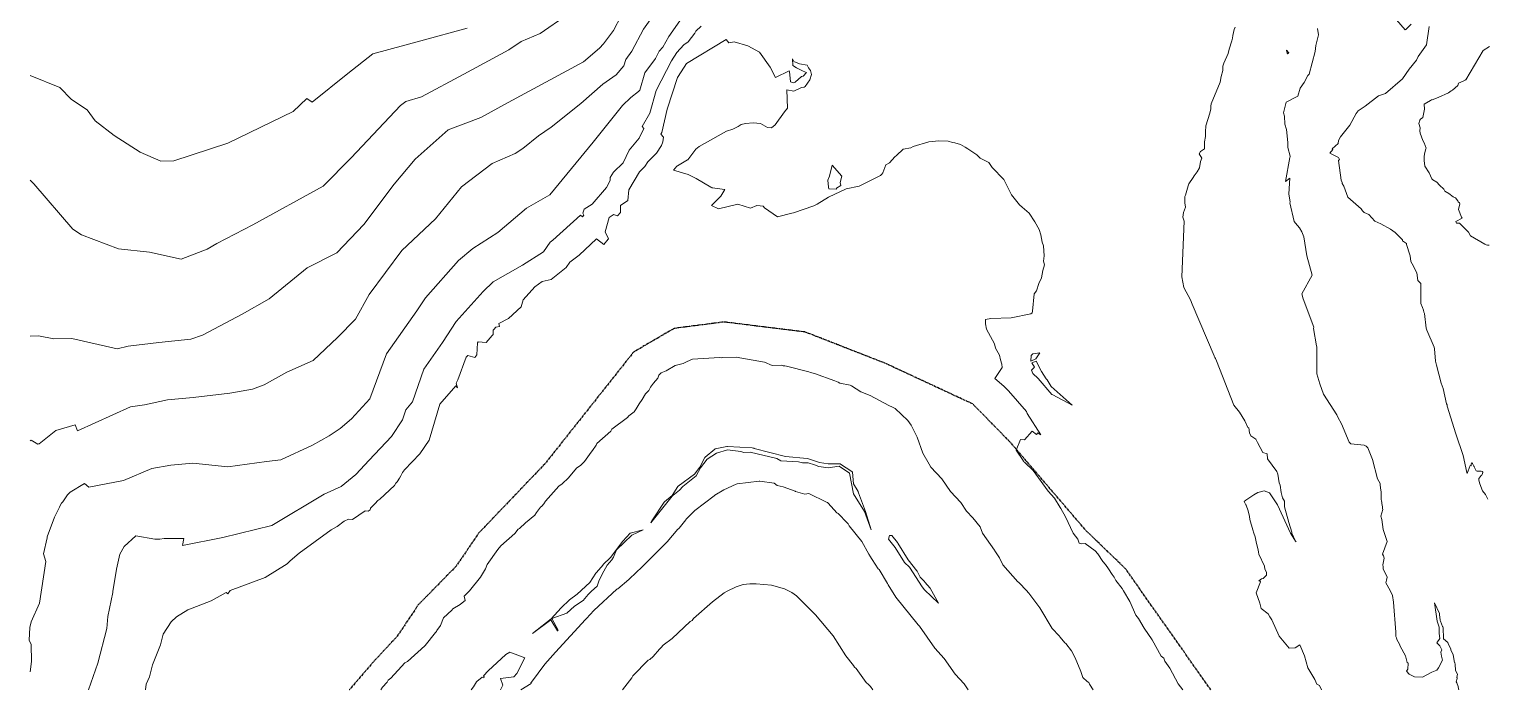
# Model space of a CAD drawing. Header units: metres. Extents: x 808604 to 810125, y 9157736 to 9158882.
# Drawn here: x 808605.8 to 809050.3, y 9157742.5 to 9157944.1 of the extents above; entities that cross this region are included whole.
import ezdxf

# ---------------------------------------------------------------- set-up
doc = ezdxf.new("R2010")
doc.units = ezdxf.units.M
doc.linetypes.add('ACAD_ISO08W100', pattern=[36, 24, -3, 6, -3])
doc.linetypes.add('PHANTOM2', pattern=[1.25, 0.625, -0.125, 0.125, -0.125, 0.125, -0.125])
doc.layers.add('AA L BOT', color=148, linetype='ACAD_ISO08W100')
doc.layers.add('C-TOPO-MAJR', color=9, linetype='Continuous')

msp = doc.modelspace()

# ---------------------------------------------------------------- linework, layer by layer
at = {"layer": 'AA L BOT', "color": 11, "linetype": 'PHANTOM2', "flags": 128}
msp.add_lwpolyline([(808965.92, 9157742.54), (808939.93, 9157779.47), (808927.82, 9157791.17), (808904.71, 9157818.16), (808893.41, 9157829.72), (808866.84, 9157842.09), (808842.32, 9157851.69), (808817.56, 9157854.75), (808802.36, 9157852.79), (808789.98, 9157845.57), (808763, 9157811.51), (808742.78, 9157790.32), (808735.94, 9157780.28), (808724.4, 9157768.47), (808717.86, 9157758.74), (808710.35, 9157750.68), (808703.34, 9157742.54)], dxfattribs=at)
at = {"layer": 'C-TOPO-MAJR', "color": 9, "linetype": 'Continuous', "lineweight": 5}
for points, elevation in [([(808798.14, 9157951.23), (808793.05, 9157944.09), (808789.5, 9157937.36), (808787.64, 9157934.84), (808787.08, 9157932.86), (808784.67, 9157930.18), (808780.61, 9157927.26), (808773.97, 9157921.42), (808764.86, 9157914.17), (808761.08, 9157911.59), (808756.3, 9157907.71), (808753.96, 9157906.18), (808746.94, 9157903.14), (808737.57, 9157896.01), (808729.66, 9157886.19), (808719.42, 9157876.54), (808709.43, 9157863.11), (808705.29, 9157855.6), (808699.76, 9157850), (808692.38, 9157843.04), (808684.39, 9157839.41), (808677.39, 9157835.58), (808673.84, 9157834.24), (808666.95, 9157833.02), (808655.79, 9157831.77), (808647.95, 9157831), (808640.99, 9157829.49), (808636.74, 9157828.92), (808620.58, 9157821.6), (808619.86, 9157823.4), (808613.91, 9157821.63), (808608.83, 9157817.58), (808608.64, 9157817.58), (808608.43, 9157817.47), (808606.44, 9157818.7), (808606.12, 9157818.47)], 2860), ([(808804.83, 9157947.61), (808800.7, 9157941.87), (808798.97, 9157938.63), (808797.82, 9157937.4), (808796.64, 9157935.17), (808793.39, 9157930.76), (808791.9, 9157925.47), (808791.49, 9157925.02), (808789.16, 9157923.27), (808786.67, 9157920.77), (808777.67, 9157909.65), (808764.44, 9157893.57), (808757.34, 9157889.5), (808748.69, 9157882.02), (808741, 9157877.18), (808736.63, 9157873.49), (808726.62, 9157862.14), (808723.92, 9157858.16), (808714.7, 9157845.08), (808709.65, 9157831.27), (808704.02, 9157825.2), (808700.6, 9157822.29), (808697.27, 9157820.07), (808692.2, 9157817.18), (808682.47, 9157812.75), (808678.11, 9157812.19), (808666.36, 9157810.61), (808655.65, 9157811.65), (808648.96, 9157811.12), (808643.17, 9157810.02), (808634.57, 9157806.45), (808624.03, 9157804.41), (808622.67, 9157805.51), (808618.34, 9157802.83), (808617.49, 9157802.04), (808616.5, 9157800.48), (808616.04, 9157799.89), (808615.63, 9157799.49), (808615.28, 9157798.81), (808615.07, 9157798.29), (808613.5, 9157795.25), (808611.36, 9157789.18), (808611.36, 9157788.88), (808610.21, 9157784.05), (808610.91, 9157781.68), (808608.94, 9157769), (808606.45, 9157763.27), (808606.05, 9157761.59), (808605.83, 9157757.66), (808606.47, 9157756.42), (808606.52, 9157751.19), (808606.12, 9157748.09)], 2870), ([(808769.79, 9157948.44), (808761.58, 9157942.8), (808755.77, 9157940.28), (808752.04, 9157937.81), (808738.32, 9157930.4), (808725.36, 9157923.46), (808720.6, 9157922.01), (808719.01, 9157920.77), (808703.93, 9157904.85), (808695.45, 9157896.24), (808673.97, 9157884.43), (808663.05, 9157878.67), (808660.09, 9157876.99), (808652.19, 9157873.96), (808642.54, 9157876.05), (808633, 9157877.06), (808621.73, 9157881.37), (808619.15, 9157883.1), (808607.27, 9157896.95), (808606.12, 9157898.03)], 2840), ([(808786.26, 9157948.17), (808783.91, 9157943.64), (808780.87, 9157939.65), (808779.67, 9157938.31), (808774.72, 9157934.08), (808751.76, 9157921.76), (808743.47, 9157917.11), (808733.54, 9157913.38), (808723.46, 9157904.4), (808717.04, 9157896.75), (808707.77, 9157884.52), (808699.53, 9157875.89), (808690.49, 9157871.24), (808678.99, 9157861.83), (808670.71, 9157857.13), (808658.61, 9157850.76), (808655.06, 9157849.51), (808645.36, 9157848.49), (808635.99, 9157847.38), (808632.64, 9157846.62), (808618.8, 9157849.69), (808613.38, 9157849.6), (808608.71, 9157850.49), (808606.12, 9157850.46)], 2850), ([(809026.94, 9157945.58), (809025.36, 9157943.94), (809025.11, 9157943.86), (809022.5, 9157946.89)], 2860), ([(808606.12, 9157929.98), (808615.15, 9157926.32), (808618.73, 9157922.64), (808623.54, 9157919.44), (808625.98, 9157916.15), (808631.74, 9157911.64), (808639.65, 9157906.59), (808645.9, 9157903.83), (808649.88, 9157903.96), (808666.4, 9157909.32), (808686.29, 9157918.96), (808690.43, 9157922.92), (808692.07, 9157921.8), (808702.9, 9157930.6), (808710.51, 9157936.6), (808725.14, 9157940.51), (808739.33, 9157944.41)], 2830), ([(808810.62, 9157945.01), (808808.93, 9157943.46), (808808.65, 9157942.85), (808806.65, 9157940.24), (808805.29, 9157939.26), (808803.16, 9157936.99), (808801.55, 9157934.45), (808796.89, 9157925.4), (808794.93, 9157918.46), (808792.59, 9157914.43), (808793.13, 9157913.82), (808791.66, 9157910.82), (808788.64, 9157907.22), (808786.85, 9157903.32), (808783.85, 9157900.45), (808782.92, 9157898.87), (808782.85, 9157897.95), (808781.78, 9157895.82), (808777.37, 9157890.73), (808774.91, 9157889.2), (808774.58, 9157887.95), (808774.87, 9157887.31), (808774.47, 9157886.85), (808773.8, 9157887.33), (808765.38, 9157879.73), (808764.56, 9157879.12), (808762.56, 9157876.15), (808756.15, 9157872.12), (808747.25, 9157867.02), (808744.13, 9157864.09), (808735.93, 9157854.86), (808731.82, 9157848.53), (808726.05, 9157840.36), (808722.64, 9157830.43), (808720.57, 9157828.01), (808719.64, 9157824.88), (808716.22, 9157819.87), (808709.39, 9157812.57), (808705.39, 9157808.22), (808700.94, 9157804.61), (808695.74, 9157802.27), (808679.77, 9157792.67), (808664.89, 9157789.01), (808652.52, 9157786.55), (808653, 9157788.67), (808646.99, 9157788.7), (808645.61, 9157788.52), (808644.09, 9157788.52), (808638.35, 9157789.49), (808634.82, 9157786.28), (808633.42, 9157783.95), (808632.45, 9157779.39), (808631.35, 9157772.51), (808631.27, 9157772.29), (808629.79, 9157764.87), (808629.53, 9157761.21), (808626.72, 9157750.7), (808623.94, 9157742.54)], 2880), ([(808999.68, 9157742.54), (808999.06, 9157743.87), (808998.22, 9157744.28), (808997.65, 9157745.66), (808995.5, 9157749.27), (808994.44, 9157752.95), (808993.08, 9157756.3), (808991.59, 9157755.36), (808989.75, 9157755.24), (808986.71, 9157758.97), (808984.53, 9157763.94), (808983.88, 9157764.78), (808983.41, 9157765.75), (808981.21, 9157767.35), (808980.85, 9157769.02), (808979.7, 9157772.19), (808981.05, 9157775.46), (808980.81, 9157775.82), (808980.89, 9157775.86), (808980.52, 9157775.78), (808981.35, 9157776.39), (808981.86, 9157776.53), (808982.83, 9157777.51), (808982.83, 9157778.42), (808982.35, 9157779.38), (808982.29, 9157780.25), (808980.51, 9157783.89), (808980.48, 9157784.55), (808980.37, 9157785.3), (808979.84, 9157787.2), (808979.45, 9157789.25), (808978.98, 9157790.38), (808978.75, 9157791.4), (808977.84, 9157794.49), (808977.72, 9157795.45), (808977.26, 9157797.15), (808976.65, 9157798.84), (808976.56, 9157798.96), (808976.03, 9157800.04), (808976.56, 9157800.41), (808976.87, 9157800.59), (808978.97, 9157802.06), (808980.22, 9157802.77), (808982.21, 9157803.29), (808983.8, 9157802.67), (808986.21, 9157799.01), (808990.16, 9157790.33), (808991.72, 9157787.85), (808991.92, 9157787.65), (808991.76, 9157787.88), (808990.58, 9157790.35), (808990.55, 9157790.64), (808989.64, 9157793.59), (808988.39, 9157798.4), (808988.33, 9157800.06), (808987.75, 9157801.14), (808987.36, 9157802.7), (808987.05, 9157804.99), (808986.7, 9157805.71), (808986.37, 9157808.31), (808986, 9157809.2), (808983.16, 9157813), (808983.03, 9157814.49), (808981.8, 9157814.95), (808980.13, 9157817.95), (808979.66, 9157819), (808978.06, 9157820.02), (808977.69, 9157820.99), (808977.46, 9157822.43), (808977.21, 9157822.6), (808976.24, 9157824.58), (808974.66, 9157827.29), (808972.96, 9157829.34), (808967.6, 9157842.94), (808967.31, 9157843.64), (808967.13, 9157843.94), (808967.06, 9157844.18), (808966.96, 9157844.38), (808966.9, 9157844.47), (808960.18, 9157860.24), (808959.69, 9157861.54), (808957.69, 9157865.26), (808957.1, 9157868.54), (808957.81, 9157885.56), (808957.42, 9157886.69), (808957.58, 9157888.14), (808958.18, 9157889.82), (808958.03, 9157891.1), (808958.04, 9157893.05), (808958.09, 9157893.29), (808958.2, 9157893.47), (808958.98, 9157896.31), (808959.22, 9157896.87), (808960.55, 9157898.8), (808960.79, 9157899.34), (808961.76, 9157900.53), (808962.42, 9157901.74), (808962.76, 9157903.68), (808963.2, 9157904.73), (808962.36, 9157906.03), (808962.72, 9157906.81), (808964, 9157907.57), (808963.95, 9157909.67), (808964.31, 9157911.38), (808964.27, 9157912.73), (808964.36, 9157914.61), (808965.63, 9157918.43), (808965.9, 9157919.76), (808965.91, 9157920.6), (808965.99, 9157921.35), (808968.75, 9157927.9), (808969.04, 9157929.66), (808969.6, 9157931.47), (808969.53, 9157932.75), (808969.85, 9157933.75), (808971.24, 9157936.61), (808971.53, 9157937.97), (808972.35, 9157940.52), (808972.53, 9157941.35), (808972.61, 9157942.15), (808973.03, 9157943.97), (808973.37, 9157944.71)], 2880), ([(809041.47, 9157742.54), (809041.43, 9157742.86), (809041.27, 9157743.56), (809040.85, 9157744.71), (809040.69, 9157744.97), (809040.94, 9157745.96), (809040.96, 9157746.18), (809040.9, 9157746.31), (809041.06, 9157747.36), (809040.47, 9157748.41), (809040.52, 9157748.51), (809040.41, 9157750.26), (809040.24, 9157750.84), (809040.21, 9157750.9), (809039.78, 9157753.26), (809039.09, 9157754.79), (809039.02, 9157754.98), (809038.2, 9157756.7), (809038.16, 9157756.95), (809036.83, 9157758.12), (809036.76, 9157761.54), (809036.65, 9157761.76), (809036.52, 9157761.9), (809035.91, 9157763.53), (809035.84, 9157763.65), (809035.82, 9157763.76), (809035.63, 9157765.53), (809035.63, 9157765.56), (809035.59, 9157765.68), (809035.6, 9157765.82), (809034.02, 9157769.04), (809034.87, 9157763.52), (809035.47, 9157761.65), (809035.49, 9157759.74), (809035.71, 9157758.17), (809034.74, 9157756.93), (809035.68, 9157755.99), (809036.32, 9157754.77), (809035.98, 9157754.01), (809036.19, 9157752.82), (809036.49, 9157751.61), (809035.3, 9157749.23), (809034.78, 9157748.58), (809033.24, 9157747.97), (809030.38, 9157746.42), (809027.99, 9157746.49), (809026.34, 9157747.37), (809025.5, 9157748.28), (809025.99, 9157748.83), (809026.02, 9157750.65), (809025.77, 9157750.85), (809025.24, 9157752.93), (809023.65, 9157755.86), (809023.45, 9157756.48), (809022.58, 9157757.9), (809022.46, 9157758.43), (809022.28, 9157758.8), (809022.3, 9157760.17), (809021.56, 9157769.34), (809021.23, 9157771.31), (809020.58, 9157772.87), (809019.29, 9157775.14), (809019.4, 9157776.02), (809019.6, 9157776.89), (809018.38, 9157779.42), (809018.4, 9157780.09), (809018.28, 9157780.71), (809018.69, 9157782.7), (809018.52, 9157783.38), (809018.18, 9157783.97), (809019.61, 9157787.82), (809018.38, 9157791.5), (809017.99, 9157794.51), (809017.74, 9157795.49), (809018.3, 9157797.54), (809018.26, 9157797.89), (809018.27, 9157798.22), (809018.23, 9157798.52), (809018.17, 9157798.79), (809017.9, 9157800.31), (809017.84, 9157800.52), (809017.82, 9157803.05), (809017.69, 9157803.35), (809017.56, 9157805.06), (809017.49, 9157805.53), (809016.73, 9157806.89), (809015.21, 9157812.86), (809013.73, 9157816.37), (809013.25, 9157816.93), (809012.64, 9157817.2), (809008.62, 9157817.55), (809008.04, 9157818.13), (809005.74, 9157823.7), (809004.65, 9157825.72), (809004.35, 9157826.4), (809000.29, 9157832.71), (808999.09, 9157835.85), (808998.25, 9157838.98), (808998.2, 9157847.21), (808998.12, 9157847.44), (808997.2, 9157852.73), (808997.31, 9157853.23), (808994.09, 9157861.86), (808993.65, 9157863.37), (808996.78, 9157869.05), (808995.18, 9157874.89), (808994.24, 9157880.77), (808993.67, 9157882.31), (808992.91, 9157883.43), (808991.69, 9157884.87), (808991.27, 9157885.45), (808989.98, 9157891.08), (808990.12, 9157891.31), (808989.69, 9157893.81), (808990, 9157898.59), (808988.67, 9157897.63), (808990.01, 9157904.97), (808990.07, 9157905.13), (808990.06, 9157905.31), (808989.39, 9157908.03), (808989.4, 9157909.47), (808989.01, 9157913.46), (808988.49, 9157915.11), (808988.32, 9157917.58), (808988.03, 9157918.55), (808988.87, 9157921.86), (808992.23, 9157923.55), (808992.39, 9157923.6), (808993.13, 9157926.04), (808994.35, 9157927.77), (808995.5, 9157929.93), (808995.83, 9157930.4), (808997.7, 9157937.26), (808997.89, 9157939.09), (808998.71, 9157942.31), (808998.42, 9157944.25)], 2870), ([(809050.36, 9157800.72), (809049.65, 9157802.14), (809048.7, 9157803.24), (809047.89, 9157805.41), (809047.58, 9157806.48), (809047.57, 9157807.01), (809047.61, 9157807.02), (809047.65, 9157807.11), (809047.74, 9157807.24), (809047.9, 9157807.4), (809048.44, 9157808.04), (809048.46, 9157808.06), (809048.49, 9157808.08), (809048.56, 9157808.22), (809048.68, 9157808.43), (809048.82, 9157808.93), (809048.76, 9157809.05), (809048.56, 9157809), (809048.65, 9157809.2), (809048.32, 9157809.27), (809047.88, 9157809.28), (809047.62, 9157809.26), (809047.51, 9157809.29), (809047.05, 9157809.29), (809046.81, 9157809.35), (809046.75, 9157809.36), (809046.19, 9157810.53), (809046.16, 9157810.63), (809046.1, 9157810.76), (809045.63, 9157811.58), (809045.49, 9157811.78), (809045.33, 9157811.71), (809045.26, 9157811.52), (809045.2, 9157811.48), (809045.23, 9157810.86), (809044.94, 9157810.94), (809044.05, 9157808.58), (809043.89, 9157808.85), (809042.76, 9157814.07), (809040.56, 9157820.61), (809037.98, 9157829.12), (809037.9, 9157829.49), (809037.77, 9157829.84), (809036.71, 9157834.42), (809036.09, 9157836.08), (809034.67, 9157841.59), (809034.54, 9157841.95), (809034.34, 9157842.79), (809034.08, 9157846.55), (809033.98, 9157847.07), (809031.69, 9157852.28), (809031.5, 9157852.87), (809031.07, 9157857.31), (809030.83, 9157857.79), (809030.73, 9157858.34), (809030.46, 9157859.18), (809029.95, 9157860.38), (809029.88, 9157860.67), (809029.93, 9157866.5), (809029.02, 9157867.46), (809028.7, 9157869.76), (809027.3, 9157872.54), (809026.9, 9157873.17), (809026.68, 9157874.95), (809026.51, 9157875.28), (809025.56, 9157878.42), (809025.54, 9157878.7), (809024.36, 9157879.52), (809024.37, 9157879.8), (809022.13, 9157882.02), (809020.65, 9157883.08), (809017.73, 9157884.74), (809015.89, 9157885.51), (809014.02, 9157887.56), (809012.64, 9157888.12), (809012.16, 9157888.63), (809011.68, 9157889.25), (809007.63, 9157892.87), (809006.46, 9157896.16), (809005.96, 9157896.99), (809005.95, 9157897.35), (809005.6, 9157898.01), (809004.78, 9157903.97), (809005.15, 9157904.37), (809004.85, 9157904.89), (809002.17, 9157906.21), (809002.16, 9157906.22), (809002.16, 9157906.23), (809002.16, 9157906.23), (809002.18, 9157906.28), (809003.09, 9157907.4), (809002.91, 9157907.56), (809004.72, 9157909.24), (809004.86, 9157910.1), (809005.44, 9157911.23), (809008.23, 9157914.79), (809010.19, 9157918.39), (809010.82, 9157919.2), (809012.93, 9157920.56), (809017.03, 9157923.77), (809019.11, 9157924.45), (809024.36, 9157928.93), (809026.33, 9157931.9), (809028.6, 9157934.64), (809029.13, 9157935.78), (809031.59, 9157939.26), (809032.47, 9157944.85)], 2860), ([(808957.38, 9157742.54), (808955.98, 9157744.43), (808953.44, 9157749.12), (808951.89, 9157751.32), (808951.58, 9157752.2), (808950.78, 9157752.85), (808948, 9157757.83), (808945.6, 9157761.35), (808943.9, 9157764.27), (808943.09, 9157765.36), (808941.24, 9157769.52), (808939.26, 9157772.71), (808938.93, 9157773.44), (808936.97, 9157775.95), (808936.46, 9157776.9), (808935.81, 9157777.71), (808934.77, 9157779.47), (808933.83, 9157780.8), (808933.01, 9157781.68), (808931.51, 9157783.99), (808930.63, 9157784.95), (808927.66, 9157787.2), (808926.43, 9157787.05), (808925.84, 9157787.31), (808925.38, 9157788.48), (808923.97, 9157790.39), (808921.65, 9157795.36), (808920.23, 9157797.84), (808919.97, 9157798.15), (808918.23, 9157801.06), (808916.31, 9157803.17), (808911.74, 9157809.48), (808909.1, 9157811.98), (808908.93, 9157812.11), (808908.85, 9157812.27), (808908.77, 9157812.37), (808908.71, 9157812.47), (808906.55, 9157815.64), (808907.89, 9157818.88), (808909.1, 9157818.8), (808911.44, 9157821.44), (808912.79, 9157820.45), (808913.16, 9157820.94), (808913.72, 9157820.58), (808914.01, 9157820.43), (808914.09, 9157820.35), (808909.96, 9157826.87), (808909.77, 9157827.43), (808904.29, 9157833.79), (808902.86, 9157835.19), (808900.09, 9157837.52), (808902.33, 9157840.84), (808902.19, 9157841.91), (808901.77, 9157843.26), (808901.55, 9157844.65), (808900.34, 9157846.77), (808899.98, 9157848.1), (808897.6, 9157852.54), (808897.22, 9157854.23), (808897.21, 9157855.52), (808898.92, 9157855.83), (808905.11, 9157856.07), (808911.08, 9157857.29), (808911.44, 9157857.58), (808911.56, 9157858.01), (808912.1, 9157863.37), (808912.8, 9157864.27), (808913.46, 9157866.49), (808914.28, 9157868.23), (808914.67, 9157870.48), (808915.21, 9157872.24), (808914.97, 9157873.34), (808915.16, 9157874.95), (808914.89, 9157877.94), (808914.55, 9157879.14), (808914.12, 9157881.33), (808913.58, 9157882.96), (808912.28, 9157885.33), (808910.52, 9157887.97), (808908.46, 9157889.83), (808907.58, 9157890.5), (808905.22, 9157893.59), (808902.82, 9157898.18), (808899.27, 9157901.91), (808898.22, 9157903.36), (808895.67, 9157904.76), (808894.62, 9157905.72), (808891.83, 9157907.53), (808891.05, 9157908.13), (808889.62, 9157908.89), (808887.9, 9157909.4), (808887.17, 9157909.5), (808885.88, 9157909.91), (808882.99, 9157909.98), (808879.98, 9157909.74), (808875.25, 9157908.3), (808874.5, 9157907.84), (808872.11, 9157907.48), (808870.16, 9157905.56), (808869.59, 9157905.1), (808868, 9157903.29), (808866.92, 9157902.65), (808865.94, 9157900.28), (808865.69, 9157899.89), (808865.22, 9157899.48), (808858.71, 9157896.18), (808854.78, 9157895.35), (808849.4, 9157892.88), (808845.94, 9157890.71), (808844.94, 9157890.23), (808838.77, 9157888.06), (808838.24, 9157887.96), (808833.88, 9157886.79), (808829.86, 9157889.54), (808829.54, 9157890.11), (808828.59, 9157890.16), (808827.54, 9157890.32), (808825.63, 9157889.51), (808821.77, 9157890.72), (808815.86, 9157889.25), (808813.76, 9157890.3), (808816.6, 9157893.14), (808817.78, 9157895.21), (808814, 9157895.64), (808813.88, 9157895.75), (808813.5, 9157895.89), (808809.12, 9157898.53), (808806.66, 9157899.76), (808802.19, 9157901.05), (808803.17, 9157902.28), (808803.34, 9157902.43), (808806.47, 9157904.21), (808806.53, 9157904.26), (808808.95, 9157907.5), (808810.04, 9157908.27), (808818.3, 9157913), (808820.21, 9157913.56), (808821.9, 9157914.42), (808822.79, 9157914.97), (808824.14, 9157915.32), (808826.45, 9157915.48), (808828.68, 9157915.32), (808830.83, 9157914.12), (808832.05, 9157913.99), (808833.2, 9157914.9), (808835.96, 9157918.82), (808836.87, 9157919.98), (808836.66, 9157925.54), (808838.84, 9157925.17), (808841.14, 9157926.25), (808841.96, 9157926.37), (808842.32, 9157926.6), (808843.76, 9157928.62), (808844.2, 9157930.22), (808843.96, 9157931.49), (808843.34, 9157932.31), (808842.86, 9157933.11), (808840.54, 9157933.49), (808838.83, 9157934.17), (808838.45, 9157935), (808838.52, 9157933.04), (808839.62, 9157932.33), (808841.71, 9157931.26), (808842.71, 9157930.85), (808841.71, 9157929.7), (808841.19, 9157929.63), (808839.2, 9157927.89), (808838.63, 9157927.71), (808837.84, 9157928.03), (808837.57, 9157931.12), (808837.42, 9157931.41), (808833.21, 9157929.29), (808831.63, 9157932.52), (808828.33, 9157937.08), (808824.8, 9157939.04), (808820.64, 9157940.23), (808819.04, 9157939.9), (808818.23, 9157940.89), (808806.1, 9157933.62), (808803.61, 9157929.69), (808803.44, 9157929.37), (808800.21, 9157919.65), (808798.65, 9157912.58), (808798.33, 9157912.03), (808799.14, 9157911.1), (808798.88, 9157909.76), (808798.51, 9157908.62), (808797.02, 9157906.21), (808794.38, 9157903.62), (808793.42, 9157902.15), (808791.79, 9157900.59), (808788.55, 9157895.06), (808788.3, 9157891.85), (808786.03, 9157890.32), (808786, 9157888.11), (808785.09, 9157887.14), (808783.87, 9157887.55), (808783.82, 9157887.48), (808782.52, 9157886.68), (808781.38, 9157882.29), (808782.35, 9157880.16), (808782.23, 9157880.03), (808780.99, 9157878.44), (808778.66, 9157880.12), (808773.43, 9157875.16), (808770.56, 9157873.03), (808769.43, 9157871.37), (808764.87, 9157867.75), (808762.17, 9157867.16), (808759.9, 9157865.53), (808756.35, 9157861.51), (808755.76, 9157859.41), (808751.93, 9157855.83), (808748.96, 9157854.25), (808749.19, 9157853.43), (808748.08, 9157853.22), (808747.4, 9157852.49), (808747.24, 9157852.29), (808747.21, 9157850.96), (808746.96, 9157850.62), (808745.06, 9157848.53), (808742.65, 9157848.69), (808742.43, 9157848.37), (808742.2, 9157844.72), (808741.66, 9157843.97), (808739.46, 9157844.53), (808738.98, 9157844), (808736.48, 9157837.1), (808735.98, 9157836.12), (808735.96, 9157836.06), (808736.32, 9157834.7), (808735.82, 9157835.26), (808731.01, 9157829.65), (808727.75, 9157818.69), (808724.9, 9157814.51), (808720.25, 9157809.69), (808719.59, 9157808.81), (808719.11, 9157807.78), (808718.64, 9157807.16), (808718.01, 9157805.99), (808717.59, 9157805.56), (808717.13, 9157804.88), (808712.69, 9157800.73), (808712.03, 9157800.27), (808711.22, 9157799.34), (808709.81, 9157798.01), (808709.76, 9157797.48), (808709.15, 9157797.09), (808708.23, 9157797.13), (808704.35, 9157794.55), (808703.11, 9157794.65), (808701.84, 9157793.98), (808699.73, 9157792.37), (808697.87, 9157791.33), (808688.13, 9157784.27), (808685.33, 9157781.87), (808684.46, 9157780.95), (808677.77, 9157776.82), (808667.04, 9157772.87), (808666.37, 9157771.86), (808665.9, 9157772.26), (808661.27, 9157769.72), (808654.21, 9157766.96), (808650.72, 9157764.77), (808649.13, 9157763.3), (808646.65, 9157759.5), (808645.89, 9157756.24), (808643.41, 9157750.14), (808642.46, 9157746.48), (808641.51, 9157744.27), (808641.29, 9157742.54)], 2890), ([(809050.78, 9157878.15), (809050.26, 9157878.19), (809049.83, 9157878.29), (809049.36, 9157878.5), (809045.04, 9157881.09), (809044.42, 9157882.12), (809041.71, 9157884.87), (809040.78, 9157884.92), (809040.56, 9157885.43), (809042.54, 9157886.43), (809042.32, 9157886.75), (809041.38, 9157889.08), (809041.82, 9157890.76), (809041.71, 9157891.07), (809041.27, 9157891.42), (809041.17, 9157891.74), (809040.47, 9157892.63), (809039.74, 9157892.98), (809038.48, 9157893.96), (809037.26, 9157894.67), (809036.88, 9157895.29), (809035.55, 9157896.5), (809034.75, 9157897.42), (809033.58, 9157898.13), (809033.36, 9157898.29), (809033.21, 9157898.47), (809032.46, 9157900.27), (809031.11, 9157902.28), (809030.93, 9157904.03), (809030.94, 9157905.33), (809031.12, 9157906.43), (809031.42, 9157907.56), (809031.51, 9157907.81), (809030.95, 9157909.42), (809030.51, 9157910.1), (809029.71, 9157912.32), (809029.64, 9157913.04), (809029.7, 9157913.99), (809029.33, 9157915.27), (809029.58, 9157916.35), (809029.81, 9157916.67), (809030.51, 9157917.18), (809031.03, 9157919.7), (809030.97, 9157921.21), (809032.87, 9157922.3), (809033.17, 9157922.52), (809033.36, 9157922.52), (809035.19, 9157923.24), (809038.33, 9157924.68), (809039.14, 9157925.25), (809039.51, 9157925.47), (809041.15, 9157926.94), (809041.38, 9157927.66), (809043.02, 9157928.32), (809043.38, 9157928.55), (809043.42, 9157928.58), (809043.48, 9157928.58), (809043.52, 9157928.63), (809043.57, 9157928.66), (809048.88, 9157937.61), (809050.81, 9157938.8)], 2850), ([(808930.06, 9157742.54), (808928.97, 9157744.31), (808928.75, 9157744.78), (808928.25, 9157745.07), (808926.91, 9157746.35), (808926.3, 9157748.19), (808924.59, 9157752.33), (808923.43, 9157754.47), (808921.77, 9157756.64), (808921.42, 9157756.89), (808919.97, 9157758.6), (808919.68, 9157759.05), (808917.56, 9157761.26), (808913.83, 9157767.57), (808910.42, 9157772.07), (808910.17, 9157772.33), (808909.99, 9157772.65), (808907.3, 9157775.4), (808907.15, 9157775.53), (808902.48, 9157780.66), (808901.54, 9157782.77), (808900.09, 9157784.91), (808900.01, 9157785.13), (808896.36, 9157790.29), (808895.58, 9157792.23), (808893.4, 9157795.05), (808891.47, 9157797.08), (808889.72, 9157799.73), (808886.55, 9157803.09), (808883.89, 9157806.92), (808880.63, 9157810.51), (808880.04, 9157811.36), (808878.13, 9157814.77), (808876.45, 9157819.67), (808874.62, 9157823.28), (808873.63, 9157824.71), (808869.75, 9157828.37), (808868.87, 9157828.8), (808867.8, 9157829.24), (808862.09, 9157832.32), (808859.27, 9157833.46), (808856.43, 9157835.32), (808855.99, 9157835.49), (808852.81, 9157836.1), (808852.34, 9157836.36), (808851.33, 9157836.83), (808845.14, 9157839.03), (808843.87, 9157839.36), (808843.41, 9157839.56), (808836.63, 9157841.33), (808836.13, 9157841.4), (808835.55, 9157841.42), (808834.97, 9157841.54), (808832.26, 9157841.46), (808829.94, 9157842.46), (808821.3, 9157844), (808817.11, 9157843.97), (808816.87, 9157843.87), (808816.18, 9157843.89), (808807.92, 9157843.37), (808806.36, 9157842.75), (808805.07, 9157842.12), (808802.71, 9157841.46), (808799.91, 9157839.91), (808798.4, 9157839.21), (808797.73, 9157838.57), (808797.38, 9157837.67), (808796.05, 9157836.1), (808795.16, 9157834.85), (808794.65, 9157833.81), (808793.61, 9157832.87), (808792.6, 9157831.08), (808791.69, 9157829.78), (808790.84, 9157828.26), (808790.17, 9157827.39), (808788.52, 9157826.1), (808788.12, 9157825.65), (808783.4, 9157822.06), (808783.1, 9157821.45), (808778.8, 9157817.69), (808778.6, 9157817.19), (808777.45, 9157815.59), (808777.1, 9157815.02), (808775.01, 9157812.21), (808773.89, 9157811.08), (808772.57, 9157810.13), (808770.15, 9157807.27), (808768.21, 9157805.4), (808767.21, 9157804.69), (808763.19, 9157800.14), (808762.63, 9157799.24), (808762.05, 9157798.59), (808761.62, 9157798.3), (808760.39, 9157796.62), (808759.93, 9157795.86), (808757.1, 9157793.54), (808755.26, 9157791.73), (808754.79, 9157791.52), (808753.81, 9157790.24), (808749.57, 9157786.44), (808748.66, 9157785.4), (808745.44, 9157780.82), (808744.85, 9157779.5), (808743.34, 9157776.9), (808739.98, 9157772.71), (808738.35, 9157771.12), (808738.69, 9157769.82), (808737.25, 9157768.73), (808737.19, 9157768.56), (808734.91, 9157767.21), (808734.59, 9157766.84), (808732.05, 9157764.48), (808731.12, 9157762.17), (808730.03, 9157760.68), (808729.93, 9157760.38), (808729.6, 9157760.05), (808726.5, 9157756.09), (808726.42, 9157755.95), (808721.13, 9157751.17), (808720.27, 9157750.74), (808718.28, 9157748.5), (808717.02, 9157747.27), (808716.04, 9157746.14), (808715.22, 9157745.48), (808714.87, 9157744.89), (808713.51, 9157743.35), (808712.98, 9157742.54)], 2900), ([(808892.01, 9157742.54), (808890.9, 9157744.1), (808890.75, 9157744.35), (808888.05, 9157747.38), (808884.68, 9157752.1), (808881.84, 9157755.24), (808877.16, 9157761.94), (808876.76, 9157762.36), (808869.95, 9157770.85), (808867.63, 9157774.62), (808867.37, 9157774.95), (808864.8, 9157779.21), (808864.52, 9157779.51), (808862.76, 9157782.34), (808861.98, 9157783.38), (808861.88, 9157783.61), (808861.68, 9157783.9), (808859.59, 9157787.81), (808855.73, 9157792.57), (808855.36, 9157793.2), (808855.11, 9157793.5), (808852.36, 9157796.29), (808851.99, 9157796.59), (808849.33, 9157799.47), (808849.07, 9157799.66), (808848.78, 9157799.78), (808843.45, 9157802.41), (808842.22, 9157802.24), (808839.36, 9157803.01), (808839.25, 9157803.13), (808835.64, 9157804.48), (808833.74, 9157804.88), (808832.84, 9157805.56), (808828.45, 9157806.23), (808828.25, 9157806.22), (808821.62, 9157805.36), (808821.3, 9157805.29), (808817.47, 9157803.59), (808814.76, 9157801.97), (808814.53, 9157801.74), (808808.68, 9157797.22), (808805.99, 9157794.62), (808805.89, 9157794.4), (808803.9, 9157791.87), (808803.71, 9157791.67), (808803.49, 9157791.51), (808800.25, 9157787.7), (808800.11, 9157787.57), (808792.59, 9157780.08), (808788.75, 9157776.46), (808788.53, 9157776.22), (808785.17, 9157773.33), (808784.88, 9157773.23), (808777.87, 9157766.72), (808775.63, 9157764.32), (808775.5, 9157764.13), (808775.4, 9157763.96), (808766.18, 9157754.05), (808762.93, 9157750.37), (808758.87, 9157744.92), (808758.8, 9157744.78), (808758.7, 9157744.66), (808758.77, 9157744.49), (808755.67, 9157742.54)], 2910), ([(808862.92, 9157742.54), (808862.16, 9157743.57), (808861.6, 9157744.18), (808860.91, 9157744.81), (808857.85, 9157749.02), (808857.34, 9157749.42), (808857.04, 9157749.97), (808854.72, 9157752.93), (808850.81, 9157759.02), (808845.4, 9157765.47), (808839.68, 9157771.19), (808838.25, 9157772.24), (808836, 9157773.38), (808831.99, 9157774.51), (808827.4, 9157774.9), (808825.41, 9157774.92), (808823.44, 9157774.73), (808821.29, 9157774.02), (808818.5, 9157772.66), (808817.64, 9157772.09), (808814.1, 9157769.44), (808808.24, 9157764.27), (808807.82, 9157763.74), (808807.25, 9157763.36), (808801.75, 9157758.2), (808798.98, 9157756.13), (808798.46, 9157755.5), (808797.91, 9157754.98), (808795.93, 9157752.72), (808794.95, 9157751.81), (808794.44, 9157751.6), (808789.74, 9157746.81), (808789.47, 9157746.26), (808786.61, 9157742.54)], 2920), ([(808749.45, 9157742.54), (808750.2, 9157743.97), (808749.45, 9157746.02), (808753.49, 9157746.47), (808754.43, 9157747.51), (808756.85, 9157752.31), (808756.82, 9157752.33), (808752.31, 9157754.07), (808751.11, 9157753.28), (808745.66, 9157748.31), (808744.27, 9157746.78), (808744.47, 9157746.52), (808744.36, 9157746.21), (808743.85, 9157746.42), (808742.22, 9157745.11), (808742.15, 9157745.03), (808741.25, 9157743.51), (808740.5, 9157742.54)], 2910)]:
    msp.add_lwpolyline(points, dxfattribs=dict(at, elevation=elevation))
for points, elevation in [([(808989.57, 9157936.69), (808989.65, 9157936.82), (808988.99, 9157937.67), (808989.15, 9157936.8), (808989.38, 9157936.57), (808989.57, 9157936.69)], 2870), ([(808852.99, 9157897.3), (808853.48, 9157899.26), (808850.57, 9157902.56), (808849.67, 9157899.25), (808849.18, 9157898), (808849.38, 9157895.85), (808849.48, 9157895.4), (808851.8, 9157895.32), (808851.85, 9157895.56), (808853.13, 9157896.35), (808852.99, 9157897.3)], 2890), ([(808913.81, 9157845.34), (808911.72, 9157845.01), (808911.21, 9157844.49), (808911.02, 9157842.77), (808912.54, 9157843.49), (808913.81, 9157845.34)], 2890), ([(808911.32, 9157842.28), (808912.22, 9157840.94), (808911.27, 9157840.08), (808911.69, 9157839), (808913.31, 9157837.57), (808917.49, 9157832.64), (808917.81, 9157832.56), (808923.68, 9157829.4), (808917.28, 9157835.12), (808916.04, 9157837.07), (808915.73, 9157837.43), (808914.32, 9157839.66), (808912.72, 9157842.8), (808911.32, 9157842.28)], 2890), ([(808803.55, 9157804.7), (808803.45, 9157804.58), (808801.75, 9157801.87), (808799.46, 9157799.88), (808799.36, 9157799.76), (808795.73, 9157794.39), (808795.72, 9157794.37), (808795.24, 9157793.51), (808801.74, 9157801.63), (808801.92, 9157801.81), (808804, 9157803.46), (808805.03, 9157804.62), (808809.08, 9157807.82), (808810.4, 9157810.27), (808812.48, 9157812.87), (808815.31, 9157814.75), (808818.66, 9157815.76), (808822.7, 9157815.29), (808823.58, 9157814.91), (808825.57, 9157815.07), (808833.62, 9157813.09), (808834.83, 9157812.45), (808840.27, 9157812.07), (808841.48, 9157811.79), (808843.16, 9157811.82), (808845.15, 9157811.23), (808846.48, 9157810.71), (808849.3, 9157810.28), (808852.63, 9157810.78), (808855.77, 9157808.6), (808857.04, 9157802.29), (808860.39, 9157797), (808862.39, 9157791.32), (808860.72, 9157796.96), (808858.53, 9157802.66), (808858.43, 9157802.9), (808858.42, 9157803.05), (808857, 9157805.44), (808856.67, 9157808.93), (808856.62, 9157809.02), (808856.57, 9157809.13), (808856.49, 9157809.2), (808853.03, 9157811.4), (808852.95, 9157811.48), (808852.87, 9157811.51), (808852.75, 9157811.53), (808849.34, 9157811.44), (808846.64, 9157811.89), (808843.29, 9157813), (808842.93, 9157813.07), (808836.26, 9157813.74), (808826.8, 9157816.19), (808826.63, 9157816.25), (808826.1, 9157816.37), (808818.62, 9157816.77), (808818.45, 9157816.76), (808814.9, 9157816.06), (808814.72, 9157815.98), (808811.78, 9157813.53), (808811.67, 9157813.42), (808810.17, 9157810.43), (808808.62, 9157808.31), (808803.55, 9157804.7)], 2910), ([(808767.89, 9157767.6), (808764.89, 9157764.2), (808759.23, 9157759.77), (808764.81, 9157763.89), (808766.82, 9157760.51), (808766.95, 9157760.56), (808767.03, 9157760.73), (808765.14, 9157764.26), (808769.71, 9157765.92), (808771.98, 9157768.04), (808774.66, 9157769.85), (808776.15, 9157771.61), (808777.19, 9157772.66), (808778.87, 9157774.14), (808779.5, 9157775.97), (808780.9, 9157778.78), (808781.96, 9157780.53), (808783.39, 9157782.23), (808783.84, 9157783.03), (808784.77, 9157785.27), (808789.47, 9157789.69), (808792.97, 9157791.4), (808788.97, 9157790.38), (808786.74, 9157787.9), (808786.69, 9157787.85), (808782.96, 9157782.93), (808780.77, 9157780.76), (808780.71, 9157780.67), (808778.68, 9157778.31), (808778.48, 9157778.12), (808776.66, 9157775.25), (808772.85, 9157771.73), (808770.46, 9157769.96), (808767.89, 9157767.6)], 2910), ([(808870.5, 9157787.33), (808870.44, 9157787.5), (808868.68, 9157789.61), (808868.01, 9157789.61), (808867.72, 9157788.51), (808869.69, 9157785.93), (808872.57, 9157781.43), (808874.04, 9157779.95), (808877.94, 9157774), (808878.68, 9157773.1), (808882.91, 9157768.97), (808880.41, 9157773.54), (808878.77, 9157775.41), (808878.69, 9157775.58), (808877.38, 9157776.9), (808876.47, 9157778.73), (808876.35, 9157778.84), (808873.64, 9157782.19), (808870.5, 9157787.33)], 2910)]:
    msp.add_lwpolyline(points, close=True, dxfattribs=dict(at, elevation=elevation))

doc.saveas('drawing.dxf')
